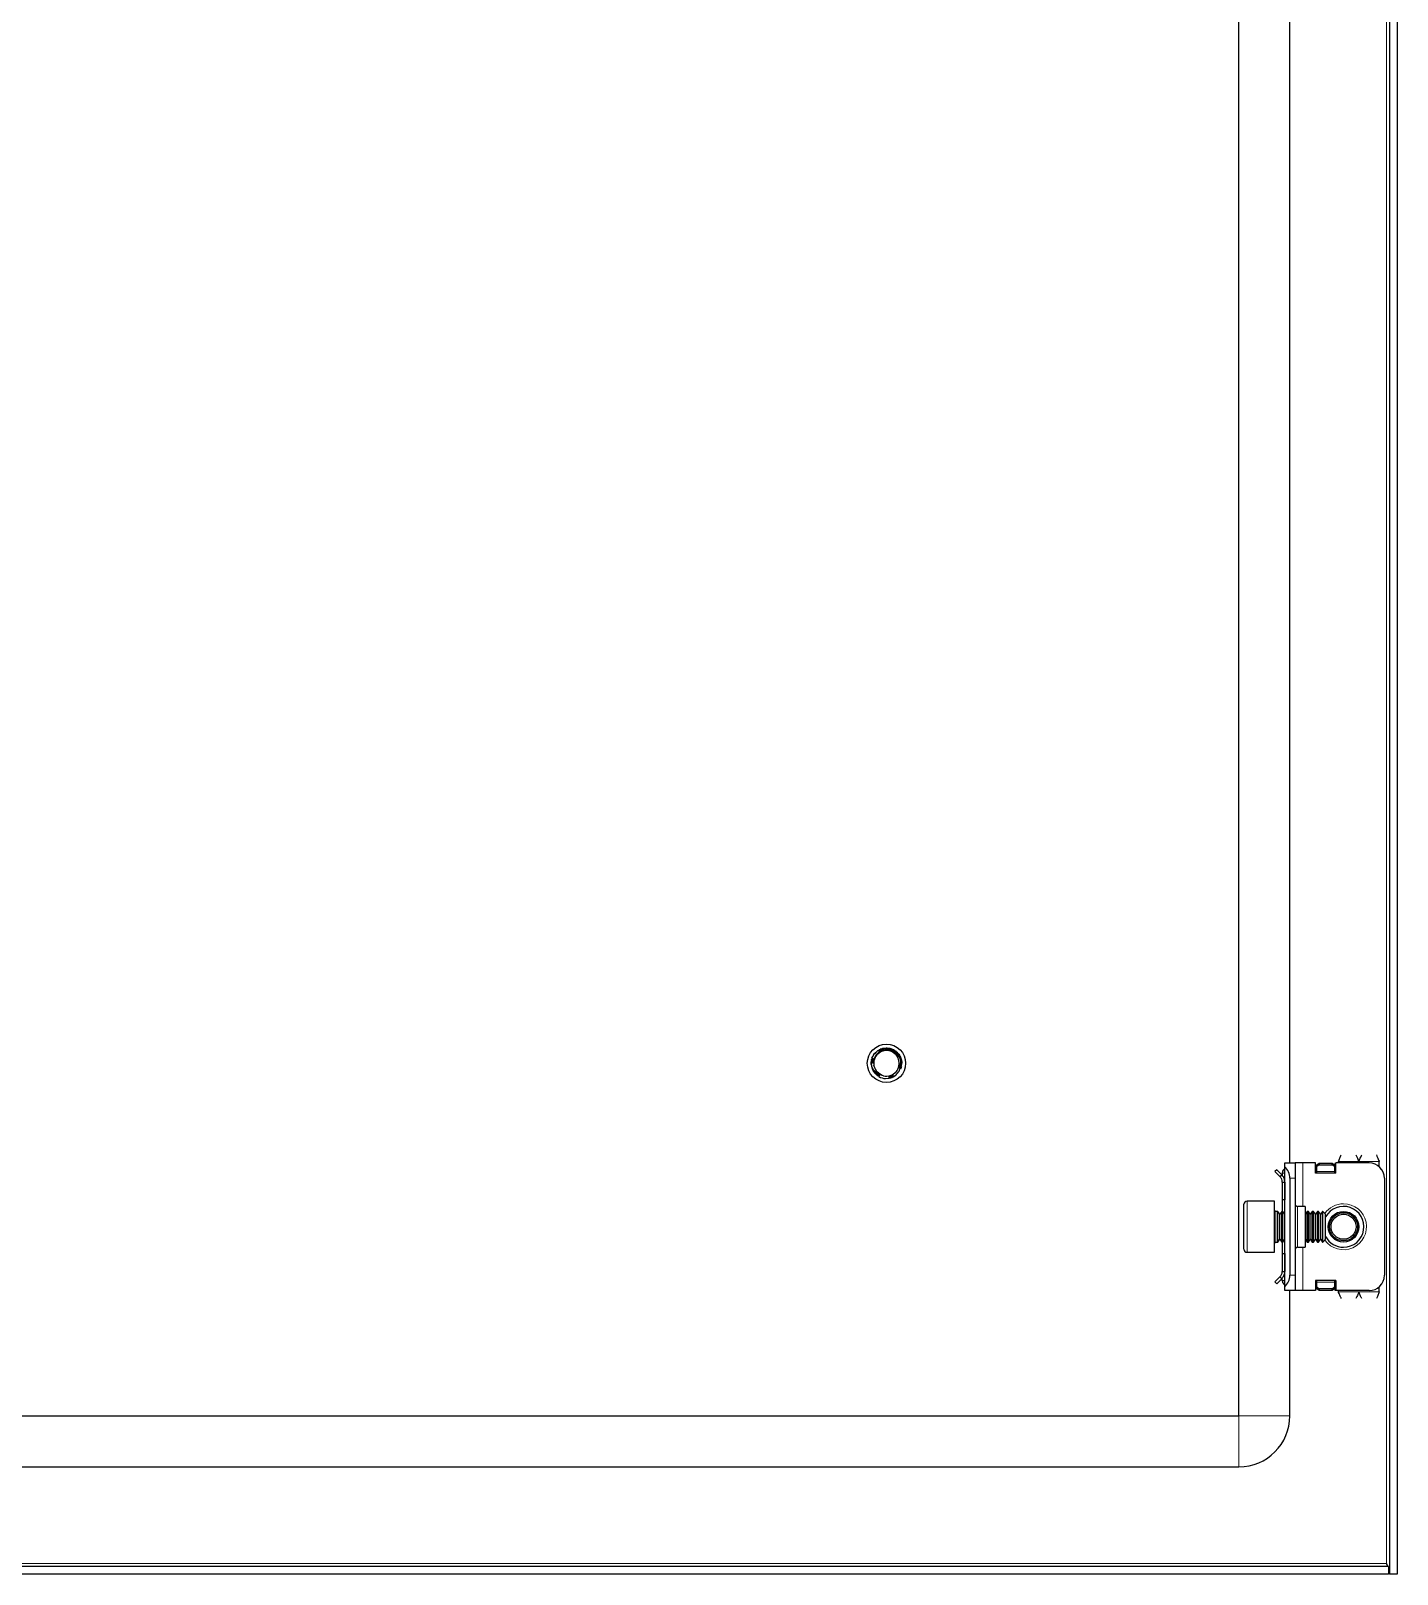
# Model space of a CAD drawing. Header units: millimetres. Extents: x -362 to 1083, y -390 to 999.
# Drawn here: x 815.4 to 1082.9, y -290.4 to 11.7 of the extents above; entities that cross this region are included whole.
import ezdxf

# ---------------------------------------------------------------- set-up
doc = ezdxf.new("R2010")
doc.units = ezdxf.units.MM

msp = doc.modelspace()

# ---------------------------------------------------------------- linework, layer by layer
at = {"color": 7, "linetype": 'Continuous', "lineweight": 25}
for p, q in [((1081.43, 870.6), (1081.43, -290.4)), ((1082.93, 870.6), (1082.93, -290.4)), ((1051.93, -259.4), (1051.93, 839.6)), ((1061.93, -209.9), (1061.93, 277.6)), ((979.94, -190.2), (979.93, -190.25)), ((979.94, -190.2), (980, -189.89)), ((979.96, -190), (979.95, -190.05)), ((979.99, -189.79), (979.98, -189.84)), ((980.04, -189.6), (980.03, -189.65)), ((980.09, -189.42), (980.08, -189.46)), ((980.15, -189.28), (980.25, -189.1)), ((980.16, -189.28), (980.26, -189.09)), ((980.66, -188.43), (980.8, -188.33)), ((980.69, -188.47), (980.81, -188.28)), ((982.33, -187.46), (982.29, -187.47)), ((982.48, -187.44), (982.66, -187.41)), ((983.47, -187.45), (983.43, -187.44)), ((983.65, -187.49), (983.6, -187.48)), ((983.83, -187.54), (983.78, -187.52)), ((983.83, -187.54), (984.03, -187.64)), ((984, -187.6), (983.96, -187.58)), ((984.36, -187.76), (984.32, -187.74)), ((984.36, -187.76), (984.36, -187.87)), ((984.36, -187.76), (984.5, -187.88)), ((984.54, -187.87), (984.5, -187.84)), ((984.71, -187.98), (984.67, -187.96)), ((984.71, -187.98), (984.92, -188.17)), ((984.87, -188.11), (984.83, -188.08)), ((985.02, -188.25), (984.99, -188.22)), ((985.15, -188.39), (985.12, -188.35)), ((985.74, -189.36), (985.74, -189.35)), ((985.8, -189.54), (985.79, -189.49)), ((985.85, -189.71), (985.84, -189.67)), ((985.89, -189.9), (985.88, -189.85)), ((985.93, -190.29), (985.9, -190.53)), ((985.91, -190.09), (985.91, -190.04)), ((985.93, -190.29), (985.92, -190.24)), ((979.93, -190.4), (979.93, -190.4)), ((980.64, -191.27), (980.47, -190.86)), ((980.77, -192.48), (980.65, -192.35)), ((980.66, -192.36), (980.67, -192.38)), ((980.77, -192.48), (980.8, -192.51)), ((980.91, -192.62), (980.95, -192.65)), ((981.07, -192.75), (981.11, -192.78)), ((981.23, -192.87), (981.28, -192.9)), ((982.73, -193.39), (983.48, -193.32)), ((983.62, -193.32), (983.66, -193.31)), ((983.81, -193.27), (983.86, -193.25)), ((984, -193.2), (984.05, -193.18)), ((984.38, -193.03), (984.15, -193.11)), ((984.19, -193.12), (984.24, -193.1)), ((984.55, -192.92), (984.35, -193.04)), ((984.37, -192.96), (984.42, -193)), ((984.38, -193.03), (984.42, -193)), ((985.85, -191.1), (985.77, -191.34)), ((985.79, -191.29), (985.81, -191.25)), ((985.85, -191.1), (985.86, -191.06)), ((985.89, -190.9), (985.89, -190.86)), ((985.91, -190.7), (985.92, -190.65)), ((985.93, -190.49), (985.93, -190.44)), ((1059.37, -211.26), (1059.01, -211.61)), ((1060.34, -212.24), (1059.37, -211.26)), ((1060.72, -211.19), (1060.93, -210.99)), ((1060.93, -209.9), (1062.93, -209.9)), ((1060.93, -210.66), (1060.93, -209.9)), ((1060.93, -234.14), (1060.93, -210.66)), ((1062.93, -209.9), (1062.93, -212.9)), ((1064.43, -209.9), (1062.93, -209.9)), ((1066.93, -209.9), (1064.43, -209.9)), ((1066.93, -211.9), (1066.93, -209.9)), ((1067.18, -210.28), (1067.68, -209.92)), ((1067.68, -210.28), (1067.18, -210.63)), ((1067.18, -210.63), (1067.18, -210.28)), ((1067.18, -211.55), (1067.18, -210.63)), ((1067.68, -209.92), (1067.68, -210.28)), ((1067.68, -209.92), (1070.18, -209.92)), ((1067.68, -210.28), (1070.18, -210.28)), ((1070.18, -210.28), (1070.18, -209.92)), ((1070.18, -209.92), (1070.68, -210.28)), ((1070.68, -210.63), (1070.18, -210.28)), ((1070.68, -210.28), (1070.68, -210.63)), ((1070.68, -210.63), (1070.68, -211.55)), ((1070.73, -210.02), (1070.73, -211.9)), ((1070.93, -210.02), (1070.73, -210.02)), ((1070.93, -211.9), (1070.93, -209.9)), ((1077.43, -209.9), (1070.93, -209.9)), ((1071.43, -209.9), (1071.43, -209.65)), ((1079.43, -210.66), (1079.43, -209.65)), ((1059.99, -212.59), (1059.01, -211.61)), ((1059.99, -212.59), (1060.34, -212.24)), ((1060.43, -211.9), (1060.43, -212.29)), ((1060.43, -213.65), (1060.93, -213.65)), ((1060.43, -213.65), (1060.43, -217.15)), ((1060.93, -213.65), (1060.93, -217.15)), ((1061.93, -212.9), (1061.93, -231.9)), ((1062.93, -212.9), (1062.93, -231.9)), ((1070.93, -211.9), (1066.93, -211.9)), ((1067.18, -211.9), (1067.18, -211.55)), ((1070.68, -211.55), (1070.68, -211.9)), ((1080.43, -212.9), (1080.43, -231.9)), ((1058.93, -217.4), (1053.53, -217.4)), ((1058.93, -219.71), (1058.93, -217.4)), ((1060.93, -217.15), (1060.43, -217.15)), ((1060.43, -217.15), (1060.43, -219.4)), ((1052.93, -220.03), (1052.93, -218)), ((1052.93, -226.8), (1052.93, -220.03)), ((1058.93, -227.4), (1058.93, -219.71)), ((1059.54, -219.4), (1059.18, -219.4)), ((1059.93, -219.95), (1059.54, -219.4)), ((1059.54, -224.93), (1059.54, -219.4)), ((1060.32, -219.4), (1059.93, -219.95)), ((1059.93, -224.46), (1059.93, -219.95)), ((1060.54, -219.4), (1060.32, -219.4)), ((1060.32, -224.93), (1060.32, -219.4)), ((1060.93, -219.95), (1060.54, -219.4)), ((1060.54, -224.93), (1060.54, -219.4)), ((1064.93, -218.4), (1063.43, -218.4)), ((1064.93, -218.4), (1064.93, -226.4)), ((1065.32, -219.4), (1064.93, -219.95)), ((1065.54, -219.4), (1065.32, -219.4)), ((1065.32, -224.93), (1065.32, -219.4)), ((1065.93, -219.95), (1065.54, -219.4)), ((1065.54, -224.93), (1065.54, -219.4)), ((1066.32, -219.4), (1065.93, -219.95)), ((1065.93, -224.46), (1065.93, -219.95)), ((1066.54, -219.4), (1066.32, -219.4)), ((1066.32, -224.93), (1066.32, -219.4)), ((1066.93, -219.95), (1066.54, -219.4)), ((1066.54, -224.93), (1066.54, -219.4)), ((1067.32, -219.4), (1066.93, -219.95)), ((1066.93, -224.46), (1066.93, -219.95)), ((1067.54, -219.4), (1067.32, -219.4)), ((1067.32, -224.93), (1067.32, -219.4)), ((1067.93, -219.95), (1067.54, -219.4)), ((1067.54, -224.93), (1067.54, -219.4)), ((1068.32, -219.4), (1067.93, -219.95)), ((1067.93, -224.46), (1067.93, -219.95)), ((1068.37, -219.4), (1068.32, -219.4)), ((1068.32, -224.93), (1068.32, -219.4)), ((1068.93, -219.95), (1068.37, -219.4)), ((1068.37, -220.78), (1068.37, -219.4)), ((1068.93, -221.08), (1068.93, -219.95)), ((1068.37, -225.4), (1068.37, -220.78)), ((1068.93, -224.85), (1068.93, -221.08)), ((1059.18, -225.4), (1059.54, -225.4)), ((1059.54, -225.4), (1059.93, -224.85)), ((1059.54, -225.4), (1059.54, -224.93)), ((1059.93, -224.85), (1059.93, -224.46)), ((1059.93, -224.85), (1060.32, -225.4)), ((1060.32, -225.4), (1060.32, -224.93)), ((1060.32, -225.4), (1060.54, -225.4)), ((1060.43, -225.4), (1060.43, -227.65)), ((1060.54, -225.4), (1060.93, -224.85)), ((1060.54, -225.4), (1060.54, -224.93)), ((1063.43, -226.4), (1064.93, -226.4)), ((1064.93, -224.85), (1065.32, -225.4)), ((1065.32, -225.4), (1065.32, -224.93)), ((1065.32, -225.4), (1065.54, -225.4)), ((1065.54, -225.4), (1065.93, -224.85)), ((1065.54, -225.4), (1065.54, -224.93)), ((1065.93, -224.85), (1065.93, -224.46)), ((1065.93, -224.85), (1066.32, -225.4)), ((1066.32, -225.4), (1066.32, -224.93)), ((1066.32, -225.4), (1066.54, -225.4)), ((1066.54, -225.4), (1066.93, -224.85)), ((1066.54, -225.4), (1066.54, -224.93)), ((1066.93, -224.85), (1066.93, -224.46)), ((1066.93, -224.85), (1067.32, -225.4)), ((1067.32, -225.4), (1067.32, -224.93)), ((1067.32, -225.4), (1067.54, -225.4)), ((1067.54, -225.4), (1067.93, -224.85)), ((1067.54, -225.4), (1067.54, -224.93)), ((1067.93, -224.85), (1067.93, -224.46)), ((1067.93, -224.85), (1068.32, -225.4)), ((1068.32, -225.4), (1068.32, -224.93)), ((1068.32, -225.4), (1068.37, -225.4)), ((1068.37, -225.4), (1068.93, -224.85)), ((1053.53, -227.4), (1058.93, -227.4)), ((1060.43, -227.65), (1060.93, -227.65)), ((1060.43, -227.65), (1060.43, -231.15)), ((1060.93, -227.65), (1060.93, -231.15)), ((1059.99, -232.21), (1059.01, -233.19)), ((1060.34, -232.56), (1059.37, -233.54)), ((1059.99, -232.21), (1060.34, -232.56)), ((1060.43, -231.15), (1060.93, -231.15)), ((1060.43, -232.9), (1060.43, -232.44)), ((1062.93, -231.9), (1062.93, -234.9)), ((1059.37, -233.54), (1059.01, -233.19)), ((1060.93, -233.81), (1060.72, -233.61)), ((1060.93, -234.9), (1060.93, -234.14)), ((1062.93, -234.9), (1060.93, -234.9)), ((1061.93, -259.4), (1061.93, -234.9)), ((1064.43, -234.9), (1062.93, -234.9)), ((1066.93, -234.9), (1064.43, -234.9)), ((1070.93, -232.9), (1066.93, -232.9)), ((1066.93, -232.9), (1066.93, -234.9)), ((1067.18, -233.25), (1067.18, -232.9)), ((1067.18, -234.17), (1067.18, -233.25)), ((1067.18, -234.52), (1067.18, -234.17)), ((1067.18, -234.17), (1067.68, -234.52)), ((1067.68, -234.87), (1067.18, -234.52)), ((1067.68, -234.52), (1067.68, -234.87)), ((1070.18, -234.52), (1067.68, -234.52)), ((1070.18, -234.87), (1067.68, -234.87)), ((1070.18, -234.52), (1070.68, -234.17)), ((1070.18, -234.87), (1070.18, -234.52)), ((1070.68, -234.52), (1070.18, -234.87)), ((1070.68, -232.9), (1070.68, -233.25)), ((1070.68, -233.25), (1070.68, -234.17)), ((1070.68, -234.17), (1070.68, -234.52)), ((1070.73, -232.9), (1070.73, -234.78)), ((1070.73, -234.78), (1070.93, -234.78)), ((1070.93, -232.9), (1070.93, -234.9)), ((1077.43, -234.9), (1070.93, -234.9)), ((1071.43, -235.15), (1071.43, -234.9)), ((1079.43, -235.15), (1079.43, -234.14)), ((567.93, -259.4), (1051.93, -259.4)), ((567.93, -269.4), (1051.93, -269.4)), ((1081.23, -288.9), (538.63, -288.9)), ((1080.83, -288.3), (1081.07, -288.9)), ((1081.23, -288.9), (1081.23, -290.4)), ((1081.23, -290.4), (538.63, -290.4)), ((1082.93, -290.4), (1081.43, -290.4))]:
    msp.add_line(p, q, dxfattribs=at)
at = {"color": 8, "linetype": 'Continuous', "lineweight": 18}
for p, q in [((1080.83, 868.5), (1080.83, -288.3)), ((1060.93, -211.4), (1060.72, -211.19)), ((1064.43, -209.9), (1064.43, -218.4)), ((1071.43, -209.65), (1075.43, -209.65)), ((1079.43, -209.65), (1075.43, -209.65)), ((1060.93, -211.9), (1060.43, -211.9)), ((1062.93, -212.9), (1061.93, -212.9)), ((1070.68, -211.55), (1067.18, -211.55)), ((1053.53, -217.4), (1053.53, -219.71)), ((1053.53, -219.71), (1053.53, -227.4)), ((1059.18, -219.4), (1059.18, -225.4)), ((1063.43, -218.4), (1063.43, -226.4)), ((1064.43, -226.4), (1064.43, -234.9)), ((1061.93, -231.9), (1062.93, -231.9)), ((1060.93, -232.9), (1060.43, -232.9)), ((1060.93, -233.4), (1060.72, -233.61)), ((1067.18, -233.25), (1070.68, -233.25)), ((1075.43, -235.15), (1071.43, -235.15)), ((1079.43, -235.15), (1075.43, -235.15)), ((1051.93, -259.4), (1051.93, -269.4)), ((1051.93, -259.4), (1061.93, -259.4)), ((1080.83, -288.3), (539.03, -288.3))]:
    msp.add_line(p, q, dxfattribs=at)
at = {"color": 7, "linetype": 'Continuous', "lineweight": 25}
for centre, radius in [((982.93, -190.4), 3.75), ((1072.43, -222.4), 3), ((1072.43, -222.4), 2.76), ((1072.43, -222.4), 2.45)]:
    msp.add_circle(centre, radius, dxfattribs=at)
for centre, radius, start, end in [((982.93, -190.4), 2.5, 168.5944, 190.5165), ((982.93, -190.4), 2.5, 108.5944, 168.5944), ((982.93, -190.4), 2.5, 48.5944, 108.5944), ((982.93, -190.4), 2.5, 348.5944, 48.5944), ((982.93, -190.4), 3, 180, 220.7437), ((982.93, -190.4), 3, 239.9286, 266.2193), ((982.93, -190.4), 2.5, 255.8881, 288.5944), ((982.93, -190.4), 2.5, 288.5944, 348.5944), ((1061.43, -211.9), 1, 135, 180), ((1058.93, -212.9), 3, 360, 48.1897), ((1077.43, -212.9), 3, 360, 90), ((1053.53, -218), 0.6, 90, 180), ((1059.18, -219.15), 0.25, 180, 270), ((1063.43, -217.9), 0.5, 180, 270), ((1072.43, -222.4), 4, 270, 151.045), ((1059.18, -225.65), 0.25, 90, 180), ((1063.43, -226.9), 0.5, 90, 180), ((1072.43, -222.4), 4, 208.955, 270), ((1053.53, -226.8), 0.6, 180, 270), ((1058.93, -231.9), 3, 311.8103, 360), ((1077.43, -231.9), 3, 270, 360), ((1061.43, -232.9), 1, 180, 225), ((1051.93, -259.4), 10, 270, 0)]:
    msp.add_arc(centre, radius, start, end, dxfattribs=at)
at = {"color": 8, "linetype": 'Continuous', "lineweight": 18}
for start, end in [(215.4622, 90), (90, 144.5378)]:
    msp.add_arc((1072.43, -222.4), 4.5, start, end, dxfattribs=at)
at = {"color": 7, "linetype": 'Continuous', "lineweight": 25}
for points, knots in [([(980.42, -190.11), (980.41, -190.12), (980.4, -190.16), (980.35, -190.21), (980.3, -190.26), (980.24, -190.31), (980.16, -190.35), (980.08, -190.38), (980, -190.4), (979.95, -190.4), (979.93, -190.4)], [0, 0, 0, 0, 0.060221, 0.18113, 0.301988, 0.42281, 0.589437, 0.75603, 0.87711, 1, 1, 1, 1]), ([(979.93, -190.41), (979.93, -190.36), (979.92, -190.28), (979.94, -190.2), (979.95, -190.18)], [0, 0, 0, 0, 0.659859, 1, 1, 1, 1]), ([(980.29, -190.27), (980.26, -190.26), (980.2, -190.24), (980.11, -190.23), (980.02, -190.23), (979.96, -190.25), (979.93, -190.25)], [0, 0, 0, 0, 0.237597, 0.5167288, 0.7555275, 1, 1, 1, 1]), ([(979.93, -190.41), (979.96, -190.39), (980.02, -190.36), (980.11, -190.33), (980.17, -190.33), (980.2, -190.33)], [0, 0, 0, 0, 0.371226, 0.708872, 1, 1, 1, 1]), ([(979.94, -190.2), (979.97, -190.19), (980.03, -190.16), (980.13, -190.14), (980.22, -190.14), (980.3, -190.16), (980.35, -190.18), (980.37, -190.19)], [0, 0, 0, 0, 0.235039, 0.445532, 0.651268, 0.847853, 1, 1, 1, 1]), ([(980.39, -190.16), (980.37, -190.14), (980.32, -190.1), (980.22, -190.06), (980.13, -190.04), (980.04, -190.03), (979.98, -190.04), (979.95, -190.05)], [0, 0, 0, 0, 0.189173, 0.404697, 0.62022, 0.807935, 1, 1, 1, 1]), ([(979.96, -190), (979.99, -189.99), (980.06, -189.96), (980.15, -189.96), (980.24, -189.97), (980.32, -189.99), (980.38, -190.02), (980.42, -190.05), (980.43, -190.06)], [0, 0, 0, 0, 0.214065, 0.402363, 0.585629, 0.760234, 0.923894, 1, 1, 1, 1]), ([(980.45, -190.05), (980.44, -190.04), (980.41, -190), (980.35, -189.95), (980.26, -189.9), (980.17, -189.86), (980.08, -189.84), (980.01, -189.84), (979.98, -189.84)], [0, 0, 0, 0, 0.069872, 0.258455, 0.446951, 0.635422, 0.81547, 1, 1, 1, 1]), ([(979.99, -189.79), (980, -189.74), (980.01, -189.66), (980.05, -189.59), (980.06, -189.56)], [0, 0, 0, 0, 0.657988, 1, 1, 1, 1]), ([(979.99, -189.79), (980.03, -189.79), (980.09, -189.77), (980.19, -189.78), (980.27, -189.8), (980.35, -189.84), (980.41, -189.88), (980.44, -189.91), (980.45, -189.93)], [0, 0, 0, 0, 0.208898, 0.388587, 0.562428, 0.727295, 0.881578, 1, 1, 1, 1]), ([(980.46, -189.9), (980.44, -189.88), (980.41, -189.84), (980.35, -189.78), (980.28, -189.73), (980.2, -189.69), (980.11, -189.66), (980.06, -189.65), (980.03, -189.65)], [0, 0, 0, 0, 0.137266, 0.30795, 0.478578, 0.649185, 0.822833, 1, 1, 1, 1]), ([(980.04, -189.6), (980.07, -189.6), (980.13, -189.6), (980.22, -189.61), (980.29, -189.64), (980.36, -189.69), (980.42, -189.74), (980.46, -189.79), (980.48, -189.83), (980.49, -189.85)], [0, 0, 0, 0, 0.165667, 0.330522, 0.488809, 0.638525, 0.778629, 0.909213, 1, 1, 1, 1]), ([(980.46, -189.76), (980.45, -189.75), (980.43, -189.71), (980.38, -189.64), (980.31, -189.57), (980.23, -189.52), (980.15, -189.48), (980.1, -189.47), (980.08, -189.46)], [0, 0, 0, 0, 0.076151, 0.276704, 0.47712, 0.677473, 0.837574, 1, 1, 1, 1]), ([(980.09, -189.42), (980.3, -188.99), (980.62, -188.35), (981.2, -187.95), (981.41, -187.82)], [0, 0, 0, 0, 0.657042, 1, 1, 1, 1]), ([(980.09, -189.42), (980.12, -189.42), (980.18, -189.43), (980.26, -189.46), (980.33, -189.5), (980.39, -189.56), (980.43, -189.61), (980.46, -189.68), (980.48, -189.73), (980.49, -189.77), (980.49, -189.78)], [0, 0, 0, 0, 0.154027, 0.307095, 0.452862, 0.590123, 0.718565, 0.838856, 0.95247, 1, 1, 1, 1]), ([(980.17, -189.29), (980.18, -189.23), (980.21, -189.1), (980.28, -188.99), (980.31, -188.93)], [0, 0, 0, 0, 0.462482, 1, 1, 1, 1]), ([(980.3, -189.01), (980.32, -188.94), (980.4, -188.73), (980.57, -188.57), (980.68, -188.46)], [0, 0, 0, 0, 0.333789, 1, 1, 1, 1]), ([(980.38, -188.88), (980.4, -188.83), (980.5, -188.53), (980.75, -188.32), (980.95, -188.14)], [0, 0, 0, 0, 0.171865, 1, 1, 1, 1]), ([(980.42, -190.07), (980.41, -190.17), (980.4, -190.44), (980.44, -190.7), (980.47, -190.86)], [0, 0, 0, 0, 0.408521, 1, 1, 1, 1]), ([(980.48, -189.91), (980.48, -189.91), (980.47, -189.96), (980.45, -190.01), (980.43, -190.06), (980.42, -190.07)], [0, 0, 0, 0, 0.157682, 0.80304, 1, 1, 1, 1]), ([(981.77, -188.04), (981.71, -188.08), (981.38, -188.26), (980.89, -188.73), (980.58, -189.31), (980.49, -189.65), (980.48, -189.71)], [0, 0, 0, 0, 0.104785, 0.513079, 0.918136, 1, 1, 1, 1]), ([(980.48, -189.71), (980.48, -189.74), (980.49, -189.81), (980.48, -189.87), (980.48, -189.91)], [0, 0, 0, 0, 0.544473, 1, 1, 1, 1]), ([(980.66, -188.43), (980.66, -188.44), (980.64, -188.46), (980.63, -188.48), (980.62, -188.49)], [0, 0, 0, 0, 0.296796, 1, 1, 1, 1]), ([(980.79, -188.3), (980.78, -188.3), (980.77, -188.31), (980.76, -188.33), (980.76, -188.33)], [0, 0, 0, 0, 0.4842322, 1, 1, 1, 1]), ([(980.92, -188.17), (980.92, -188.18), (980.9, -188.19), (980.89, -188.2), (980.89, -188.2)], [0, 0, 0, 0, 0.485158, 1, 1, 1, 1]), ([(981.07, -188.05), (981.06, -188.05), (981.05, -188.06), (981.04, -188.07), (981.03, -188.08)], [0, 0, 0, 0, 0.484546, 1, 1, 1, 1]), ([(981.22, -187.93), (981.22, -187.94), (981.2, -187.95), (981.19, -187.95), (981.18, -187.96)], [0, 0, 0, 0, 0.482687, 1, 1, 1, 1]), ([(981.22, -187.93), (981.23, -187.92), (981.28, -187.89), (981.34, -187.87), (981.38, -187.85)], [0, 0, 0, 0, 0.230751, 1, 1, 1, 1]), ([(981.39, -187.82), (981.39, -187.83), (981.37, -187.84), (981.36, -187.84), (981.35, -187.85)], [0, 0, 0, 0, 0.480194, 1, 1, 1, 1]), ([(981.39, -187.82), (981.42, -187.84), (981.48, -187.88), (981.55, -187.95), (981.59, -188), (981.61, -188.02)], [0, 0, 0, 0, 0.362858, 0.693435, 1, 1, 1, 1]), ([(981.75, -188.08), (981.74, -188.08), (981.7, -188.07), (981.63, -188.04), (981.55, -187.99), (981.47, -187.92), (981.43, -187.85), (981.41, -187.82)], [0, 0, 0, 0, 0.084477, 0.253367, 0.470159, 0.686909, 1, 1, 1, 1]), ([(981.57, -187.72), (981.56, -187.73), (981.55, -187.74), (981.53, -187.74), (981.53, -187.75)], [0, 0, 0, 0, 0.477867, 1, 1, 1, 1]), ([(981.69, -188.03), (981.68, -188.01), (981.67, -187.96), (981.64, -187.89), (981.59, -187.81), (981.55, -187.77), (981.53, -187.75)], [0, 0, 0, 0, 0.154183, 0.462567, 0.728091, 1, 1, 1, 1]), ([(981.57, -187.72), (981.6, -187.75), (981.66, -187.78), (981.72, -187.86), (981.77, -187.94), (981.8, -188), (981.8, -188.04), (981.8, -188.05)], [0, 0, 0, 0, 0.2607623, 0.4948046, 0.7237939, 0.9427899, 1, 1, 1, 1]), ([(981.76, -187.64), (981.75, -187.64), (981.74, -187.65), (981.72, -187.65), (981.71, -187.66)], [0, 0, 0, 0, 0.476486, 1, 1, 1, 1]), ([(981.85, -188.05), (981.85, -188.04), (981.85, -187.98), (981.84, -187.9), (981.81, -187.81), (981.77, -187.73), (981.73, -187.68), (981.71, -187.66)], [0, 0, 0, 0, 0.114393, 0.350182, 0.585971, 0.790611, 1, 1, 1, 1]), ([(981.76, -187.64), (981.78, -187.63), (981.84, -187.6), (981.91, -187.59), (981.95, -187.58)], [0, 0, 0, 0, 0.301025, 1, 1, 1, 1]), ([(981.76, -187.64), (981.79, -187.66), (981.84, -187.71), (981.9, -187.78), (981.93, -187.87), (981.95, -187.95), (981.96, -188.01), (981.95, -188.05), (981.95, -188.06)], [0, 0, 0, 0, 0.218347, 0.41099, 0.598711, 0.777744, 0.945667, 1, 1, 1, 1]), ([(982.13, -188.03), (982.12, -188.03), (982.07, -188.05), (981.99, -188.06), (981.89, -188.06), (981.82, -188.05), (981.78, -188.04), (981.77, -188.04)], [0, 0, 0, 0, 0.099011, 0.388276, 0.61301, 0.895384, 1, 1, 1, 1]), ([(981.95, -187.56), (981.94, -187.57), (981.93, -187.57), (981.91, -187.58), (981.91, -187.58)], [0, 0, 0, 0, 0.4765794, 1, 1, 1, 1]), ([(981.98, -188.06), (981.98, -188.06), (982, -188.02), (982, -187.95), (982.01, -187.85), (981.99, -187.75), (981.96, -187.66), (981.92, -187.61), (981.91, -187.58)], [0, 0, 0, 0, 0.019058, 0.219488, 0.419831, 0.620151, 0.807785, 1, 1, 1, 1]), ([(981.95, -187.56), (981.98, -187.59), (982.02, -187.64), (982.07, -187.72), (982.09, -187.81), (982.1, -187.89), (982.1, -187.96), (982.09, -188), (982.08, -188.02)], [0, 0, 0, 0, 0.213002, 0.396975, 0.575181, 0.744364, 0.902779, 1, 1, 1, 1]), ([(982.14, -187.5), (982.14, -187.51), (982.12, -187.51), (982.11, -187.51), (982.1, -187.52)], [0, 0, 0, 0, 0.4789775, 1, 1, 1, 1]), ([(982.1, -188.02), (982.11, -187.99), (982.14, -187.94), (982.15, -187.85), (982.16, -187.76), (982.15, -187.65), (982.12, -187.57), (982.1, -187.52)], [0, 0, 0, 0, 0.147065, 0.321231, 0.495346, 0.669443, 1, 1, 1, 1]), ([(982.4, -187.8), (982.39, -187.81), (982.37, -187.86), (982.31, -187.94), (982.22, -188), (982.16, -188.02), (982.13, -188.03)], [0, 0, 0, 0, 0.153621, 0.528305, 0.811762, 1, 1, 1, 1]), ([(982.14, -187.5), (982.16, -187.53), (982.2, -187.59), (982.23, -187.68), (982.24, -187.76), (982.24, -187.84), (982.22, -187.92), (982.2, -187.97), (982.18, -188), (982.17, -188.01)], [0, 0, 0, 0, 0.195461, 0.359649, 0.517607, 0.666788, 0.806268, 0.936243, 1, 1, 1, 1]), ([(982.22, -187.96), (982.22, -187.96), (982.25, -187.92), (982.28, -187.83), (982.31, -187.72), (982.31, -187.63), (982.31, -187.55), (982.29, -187.5), (982.29, -187.47)], [0, 0, 0, 0, 0.001313, 0.309582, 0.493731, 0.677835, 0.837663, 1, 1, 1, 1]), ([(982.25, -187.97), (982.28, -187.95), (982.33, -187.91), (982.37, -187.84), (982.39, -187.81), (982.4, -187.8)], [0, 0, 0, 0, 0.41332, 0.833507, 1, 1, 1, 1]), ([(982.33, -187.46), (982.34, -187.49), (982.37, -187.54), (982.38, -187.62), (982.38, -187.71), (982.37, -187.78), (982.34, -187.87), (982.29, -187.93), (982.26, -187.96)], [0, 0, 0, 0, 0.162579, 0.32416, 0.478216, 0.623372, 0.759205, 1, 1, 1, 1]), ([(982.33, -187.46), (982.36, -187.45), (982.68, -187.39), (983.32, -187.38), (983.98, -187.56), (984.31, -187.74), (984.38, -187.77)], [0, 0, 0, 0, 0.044285, 0.46488, 0.894202, 1, 1, 1, 1]), ([(984.37, -188.08), (984.31, -188.05), (983.98, -187.87), (983.31, -187.69), (982.69, -187.72), (982.4, -187.8), (982.4, -187.8)], [0, 0, 0, 0, 0.102158, 0.551599, 0.99962, 1, 1, 1, 1]), ([(982.76, -187.43), (982.83, -187.42), (983, -187.39), (983.17, -187.41), (983.27, -187.42)], [0, 0, 0, 0, 0.399625, 1, 1, 1, 1]), ([(983.42, -187.46), (983.48, -187.46), (983.63, -187.47), (983.77, -187.52), (983.86, -187.55)], [0, 0, 0, 0, 0.353316, 1, 1, 1, 1]), ([(984.3, -188.06), (984.3, -188.05), (984.29, -188.02), (984.3, -187.95), (984.33, -187.86), (984.36, -187.8), (984.38, -187.77)], [0, 0, 0, 0, 0.058255, 0.305509, 0.64716, 1, 1, 1, 1]), ([(984.58, -188.52), (984.57, -188.52), (984.54, -188.48), (984.49, -188.42), (984.44, -188.34), (984.4, -188.25), (984.38, -188.16), (984.38, -188.11), (984.37, -188.08)], [0, 0, 0, 0, 0.066273, 0.267344, 0.423096, 0.618734, 0.814089, 1, 1, 1, 1]), ([(984.38, -188.08), (984.4, -188.06), (984.44, -188.01), (984.48, -187.93), (984.49, -187.87), (984.5, -187.84)], [0, 0, 0, 0, 0.3515094, 0.6718605, 1, 1, 1, 1]), ([(984.54, -187.87), (984.54, -187.9), (984.53, -187.97), (984.5, -188.07), (984.46, -188.15), (984.42, -188.2), (984.4, -188.22), (984.4, -188.22)], [0, 0, 0, 0, 0.275174, 0.522846, 0.765225, 0.99702, 1, 1, 1, 1]), ([(984.41, -188.27), (984.42, -188.26), (984.47, -188.24), (984.53, -188.19), (984.59, -188.12), (984.64, -188.04), (984.66, -187.98), (984.67, -187.96)], [0, 0, 0, 0, 0.084965, 0.329338, 0.573716, 0.784411, 1, 1, 1, 1]), ([(984.71, -187.98), (984.7, -188.02), (984.69, -188.09), (984.65, -188.18), (984.6, -188.25), (984.54, -188.31), (984.49, -188.35), (984.46, -188.36), (984.46, -188.36)], [0, 0, 0, 0, 0.222831, 0.420099, 0.612409, 0.79585, 0.967895, 1, 1, 1, 1]), ([(984.47, -188.39), (984.47, -188.39), (984.51, -188.38), (984.57, -188.35), (984.66, -188.3), (984.73, -188.24), (984.79, -188.16), (984.82, -188.11), (984.83, -188.08)], [0, 0, 0, 0, 0.002693, 0.20821, 0.413641, 0.619057, 0.807274, 1, 1, 1, 1]), ([(984.87, -188.11), (984.86, -188.15), (984.84, -188.21), (984.79, -188.29), (984.73, -188.36), (984.67, -188.41), (984.6, -188.45), (984.55, -188.46), (984.52, -188.46)], [0, 0, 0, 0, 0.203485, 0.379971, 0.551008, 0.713426, 0.865499, 1, 1, 1, 1]), ([(984.54, -188.48), (984.55, -188.48), (984.6, -188.48), (984.67, -188.46), (984.76, -188.42), (984.85, -188.37), (984.93, -188.3), (984.97, -188.25), (984.99, -188.22)], [0, 0, 0, 0, 0.05388, 0.236051, 0.418115, 0.600136, 0.797238, 1, 1, 1, 1]), ([(985.03, -188.6), (985.02, -188.61), (985, -188.62), (984.94, -188.64), (984.86, -188.64), (984.75, -188.63), (984.65, -188.58), (984.6, -188.54), (984.58, -188.52)], [0, 0, 0, 0, 0.0458661, 0.2307436, 0.3874614, 0.6582461, 0.861978, 1, 1, 1, 1]), ([(985.02, -188.25), (985.01, -188.28), (984.98, -188.34), (984.92, -188.41), (984.85, -188.47), (984.78, -188.51), (984.71, -188.53), (984.66, -188.53), (984.64, -188.53)], [0, 0, 0, 0, 0.211659, 0.390361, 0.562352, 0.724819, 0.876696, 1, 1, 1, 1]), ([(984.66, -188.55), (984.67, -188.55), (984.74, -188.56), (984.84, -188.54), (984.95, -188.5), (985.04, -188.44), (985.09, -188.39), (985.12, -188.35)], [0, 0, 0, 0, 0.046579, 0.362688, 0.551736, 0.740753, 1, 1, 1, 1]), ([(984.67, -188.59), (984.7, -188.6), (984.76, -188.62), (984.85, -188.63), (984.94, -188.62), (985, -188.61), (985.03, -188.6)], [0, 0, 0, 0, 0.2517951, 0.502165, 0.752314, 1, 1, 1, 1]), ([(985.15, -188.39), (985.14, -188.41), (985.11, -188.46), (985.04, -188.52), (984.97, -188.56), (984.9, -188.59), (984.83, -188.61), (984.76, -188.61), (984.72, -188.6), (984.71, -188.59)], [0, 0, 0, 0, 0.169226, 0.337427, 0.497935, 0.649179, 0.790582, 0.922688, 1, 1, 1, 1]), ([(985.77, -190.44), (985.76, -190.37), (985.74, -189.97), (985.57, -189.3), (985.2, -188.83), (985.03, -188.6)], [0, 0, 0, 0, 0.108003, 0.585763, 1, 1, 1, 1]), ([(985.15, -188.39), (985.28, -188.54), (985.56, -188.89), (985.85, -189.55), (985.9, -190.06), (985.93, -190.31)], [0, 0, 0, 0, 0.274163, 0.639603, 1, 1, 1, 1]), ([(985.24, -188.52), (985.28, -188.56), (985.42, -188.69), (985.51, -188.86), (985.58, -188.99)], [0, 0, 0, 0, 0.288707, 1, 1, 1, 1]), ([(985.62, -189.1), (985.64, -189.13), (985.73, -189.27), (985.77, -189.43), (985.81, -189.56)], [0, 0, 0, 0, 0.1925773, 1, 1, 1, 1]), ([(985.82, -189.66), (985.83, -189.7), (985.9, -189.85), (985.91, -190.01), (985.92, -190.13)], [0, 0, 0, 0, 0.2829098, 1, 1, 1, 1]), ([(980.86, -192.18), (980.83, -192.16), (980.59, -191.94), (980.24, -191.48), (980, -190.87), (979.95, -190.52), (979.93, -190.4)], [0, 0, 0, 0, 0.050685, 0.485619, 0.826643, 1, 1, 1, 1]), ([(981.92, -192.63), (981.85, -192.6), (981.53, -192.44), (981.01, -192.02), (980.76, -191.52), (980.64, -191.27)], [0, 0, 0, 0, 0.130652, 0.560007, 1, 1, 1, 1]), ([(980.66, -192.36), (980.67, -192.33), (980.7, -192.29), (980.77, -192.23), (980.82, -192.2), (980.85, -192.18), (980.86, -192.18)], [0, 0, 0, 0, 0.315056, 0.630194, 0.945514, 1, 1, 1, 1]), ([(981.22, -192.23), (981.19, -192.22), (981.13, -192.21), (981.05, -192.21), (980.97, -192.22), (980.88, -192.24), (980.78, -192.29), (980.71, -192.34), (980.67, -192.38)], [0, 0, 0, 0, 0.149407, 0.278563, 0.407661, 0.536722, 0.727045, 1, 1, 1, 1]), ([(980.77, -192.48), (980.78, -192.45), (980.81, -192.4), (980.87, -192.34), (980.94, -192.29), (981.01, -192.25), (981.08, -192.23), (981.16, -192.22), (981.21, -192.23), (981.23, -192.24)], [0, 0, 0, 0, 0.159446, 0.318034, 0.469983, 0.61348, 0.747649, 0.872856, 1, 1, 1, 1]), ([(981.28, -192.28), (981.28, -192.28), (981.24, -192.28), (981.18, -192.29), (981.09, -192.3), (981.01, -192.34), (980.93, -192.38), (980.86, -192.44), (980.82, -192.49), (980.8, -192.51)], [0, 0, 0, 0, 0.0182814, 0.1756388, 0.3328957, 0.4900969, 0.6472739, 0.8216323, 1, 1, 1, 1]), ([(980.86, -192.18), (980.88, -192.18), (980.92, -192.17), (981.01, -192.16), (981.11, -192.17), (981.19, -192.21), (981.27, -192.26), (981.36, -192.35), (981.43, -192.46), (981.45, -192.55), (981.46, -192.59)], [0, 0, 0, 0, 0.073646, 0.169563, 0.351373, 0.438893, 0.519676, 0.682906, 0.8512, 1, 1, 1, 1]), ([(980.91, -192.62), (980.92, -192.59), (980.95, -192.52), (981, -192.44), (981.06, -192.38), (981.13, -192.34), (981.21, -192.31), (981.26, -192.29), (981.29, -192.29), (981.3, -192.29)], [0, 0, 0, 0, 0.198035, 0.367663, 0.531495, 0.686664, 0.831818, 0.981917, 1, 1, 1, 1]), ([(981.36, -192.36), (981.35, -192.36), (981.31, -192.37), (981.23, -192.39), (981.14, -192.44), (981.06, -192.5), (981, -192.57), (980.96, -192.62), (980.95, -192.65)], [0, 0, 0, 0, 0.0505, 0.241124, 0.431653, 0.622154, 0.808692, 1, 1, 1, 1]), ([(981.07, -192.75), (981.07, -192.72), (981.09, -192.65), (981.13, -192.56), (981.19, -192.49), (981.25, -192.44), (981.31, -192.4), (981.36, -192.39), (981.37, -192.38)], [0, 0, 0, 0, 0.209239, 0.392702, 0.571062, 0.740844, 0.899958, 1, 1, 1, 1]), ([(981.42, -192.46), (981.4, -192.47), (981.34, -192.5), (981.26, -192.55), (981.19, -192.62), (981.14, -192.7), (981.12, -192.75), (981.11, -192.78)], [0, 0, 0, 0, 0.172104, 0.391099, 0.610089, 0.802801, 1, 1, 1, 1]), ([(981.23, -192.87), (981.24, -192.84), (981.25, -192.77), (981.28, -192.68), (981.33, -192.6), (981.38, -192.54), (981.42, -192.51), (981.44, -192.5)], [0, 0, 0, 0, 0.240212, 0.454711, 0.664287, 0.864517, 1, 1, 1, 1]), ([(981.47, -192.61), (981.45, -192.63), (981.4, -192.67), (981.34, -192.74), (981.3, -192.82), (981.28, -192.87), (981.28, -192.9)], [0, 0, 0, 0, 0.228254, 0.510351, 0.752319, 1, 1, 1, 1]), ([(981.41, -192.99), (981.41, -192.95), (981.41, -192.88), (981.44, -192.78), (981.46, -192.72), (981.48, -192.7), (981.48, -192.7)], [0, 0, 0, 0, 0.357139, 0.680979, 0.998183, 1, 1, 1, 1]), ([(981.46, -192.59), (981.47, -192.6), (981.48, -192.65), (981.49, -192.72), (981.48, -192.81), (981.47, -192.91), (981.44, -192.97), (981.43, -193)], [0, 0, 0, 0, 0.113604, 0.31095, 0.508229, 0.75166, 1, 1, 1, 1]), ([(982.32, -192.82), (982.04, -192.77), (981.74, -192.72), (981.47, -192.59), (981.46, -192.59)], [0, 0, 0, 0, 0.965671, 1, 1, 1, 1]), ([(982.32, -192.82), (982.23, -192.79), (982.09, -192.73), (981.96, -192.66), (981.92, -192.63)], [0, 0, 0, 0, 0.681733, 1, 1, 1, 1]), ([(983.48, -193.32), (983.47, -193.31), (983.45, -193.26), (983.43, -193.18), (983.43, -193.1), (983.45, -193.03), (983.49, -192.95), (983.55, -192.87), (983.64, -192.8), (983.7, -192.78), (983.73, -192.77)], [0, 0, 0, 0, 0.098631, 0.238541, 0.378532, 0.49895, 0.601027, 0.777401, 0.9101, 1, 1, 1, 1]), ([(983.63, -192.82), (983.62, -192.82), (983.59, -192.85), (983.56, -192.91), (983.51, -192.99), (983.48, -193.08), (983.47, -193.17), (983.47, -193.26), (983.47, -193.3), (983.48, -193.32)], [0, 0, 0, 0, 0.036757, 0.196192, 0.355485, 0.51469, 0.719746, 0.882005, 1, 1, 1, 1]), ([(983.62, -193.32), (983.61, -193.29), (983.58, -193.24), (983.55, -193.16), (983.54, -193.07), (983.55, -192.99), (983.58, -192.9), (983.62, -192.84), (983.65, -192.81)], [0, 0, 0, 0, 0.16279, 0.324686, 0.479688, 0.626058, 0.76302, 1, 1, 1, 1]), ([(983.71, -192.79), (983.7, -192.81), (983.67, -192.86), (983.64, -192.95), (983.62, -193.04), (983.62, -193.17), (983.65, -193.26), (983.66, -193.31)], [0, 0, 0, 0, 0.13286, 0.29106, 0.491007, 0.69089, 1, 1, 1, 1]), ([(983.81, -193.27), (983.79, -193.24), (983.75, -193.19), (983.71, -193.1), (983.69, -193.02), (983.69, -192.93), (983.7, -192.86), (983.71, -192.8), (983.73, -192.78), (983.73, -192.77)], [0, 0, 0, 0, 0.198483, 0.367712, 0.531083, 0.685778, 0.830503, 0.965152, 1, 1, 1, 1]), ([(983.73, -192.77), (983.74, -192.77), (983.79, -192.75), (983.86, -192.74), (983.96, -192.74), (984.05, -192.75), (984.14, -192.78), (984.22, -192.81), (984.3, -192.86), (984.35, -192.91), (984.38, -192.94), (984.39, -192.95)], [0, 0, 0, 0, 0.0429601, 0.1733, 0.2742626, 0.4010814, 0.5277159, 0.6542588, 0.7807587, 0.9368521, 1, 1, 1, 1]), ([(983.82, -192.75), (983.82, -192.76), (983.8, -192.8), (983.78, -192.87), (983.77, -192.97), (983.78, -193.07), (983.81, -193.16), (983.84, -193.22), (983.86, -193.25)], [0, 0, 0, 0, 0.043388, 0.23288, 0.422274, 0.611632, 0.803279, 1, 1, 1, 1]), ([(984, -193.2), (983.98, -193.18), (983.93, -193.13), (983.88, -193.05), (983.84, -192.96), (983.83, -192.88), (983.83, -192.81), (983.84, -192.76), (983.84, -192.75)], [0, 0, 0, 0, 0.208724, 0.39105, 0.568219, 0.73683, 0.894853, 1, 1, 1, 1]), ([(983.94, -192.74), (983.94, -192.77), (983.93, -192.83), (983.93, -192.93), (983.96, -193.02), (984, -193.11), (984.03, -193.16), (984.05, -193.18)], [0, 0, 0, 0, 0.181695, 0.396783, 0.61186, 0.803681, 1, 1, 1, 1]), ([(984.19, -193.12), (984.16, -193.1), (984.11, -193.06), (984.05, -192.98), (984.01, -192.9), (983.98, -192.82), (983.98, -192.77), (983.97, -192.74)], [0, 0, 0, 0, 0.234253, 0.442787, 0.646465, 0.841043, 1, 1, 1, 1]), ([(984.08, -192.76), (984.08, -192.76), (984.08, -192.8), (984.1, -192.86), (984.13, -192.95), (984.18, -193.03), (984.22, -193.08), (984.24, -193.1)], [0, 0, 0, 0, 0.0027902, 0.269575, 0.5363706, 0.7654988, 1, 1, 1, 1]), ([(984.38, -193.03), (984.35, -193.01), (984.29, -192.97), (984.22, -192.9), (984.18, -192.84), (984.16, -192.8), (984.16, -192.79)], [0, 0, 0, 0, 0.319514, 0.608493, 0.891527, 1, 1, 1, 1]), ([(984.39, -192.95), (984.46, -192.9), (984.81, -192.67), (985.3, -192.17), (985.53, -191.61), (985.63, -191.37)], [0, 0, 0, 0, 0.128781, 0.613629, 1, 1, 1, 1]), ([(985.36, -190.97), (985.37, -191), (985.38, -191.06), (985.42, -191.15), (985.47, -191.22), (985.53, -191.29), (985.58, -191.34), (985.62, -191.36), (985.63, -191.37)], [0, 0, 0, 0, 0.182737, 0.363423, 0.543947, 0.724373, 0.904747, 1, 1, 1, 1]), ([(985.63, -191.37), (985.63, -191.37), (985.6, -191.36), (985.54, -191.33), (985.48, -191.28), (985.44, -191.23), (985.39, -191.15), (985.37, -191.05), (985.37, -190.95), (985.38, -190.9), (985.38, -190.89)], [0, 0, 0, 0, 0.0227609, 0.1922433, 0.3468958, 0.4775346, 0.5886768, 0.7833339, 0.9686236, 1, 1, 1, 1]), ([(985.79, -191.29), (985.76, -191.29), (985.7, -191.29), (985.62, -191.26), (985.55, -191.23), (985.48, -191.18), (985.43, -191.12), (985.4, -191.07), (985.38, -191.03), (985.37, -191.01)], [0, 0, 0, 0, 0.164802, 0.328662, 0.485343, 0.633184, 0.771489, 0.900657, 1, 1, 1, 1]), ([(985.38, -190.89), (985.39, -190.86), (985.41, -190.79), (985.46, -190.69), (985.53, -190.6), (985.59, -190.54), (985.66, -190.49), (985.72, -190.46), (985.76, -190.44), (985.77, -190.44)], [0, 0, 0, 0, 0.125166, 0.336769, 0.488675, 0.640371, 0.791962, 0.943503, 1, 1, 1, 1]), ([(985.38, -190.94), (985.39, -190.96), (985.42, -191), (985.47, -191.07), (985.55, -191.14), (985.63, -191.19), (985.72, -191.23), (985.78, -191.24), (985.81, -191.25)], [0, 0, 0, 0, 0.112687, 0.266978, 0.464332, 0.661607, 0.829157, 1, 1, 1, 1]), ([(985.85, -191.1), (985.81, -191.11), (985.74, -191.12), (985.65, -191.1), (985.57, -191.08), (985.5, -191.04), (985.44, -190.99), (985.41, -190.95), (985.39, -190.93)], [0, 0, 0, 0, 0.207037, 0.38272, 0.55212, 0.712365, 0.86221, 1, 1, 1, 1]), ([(985.89, -190.9), (985.85, -190.91), (985.79, -190.93), (985.69, -190.93), (985.6, -190.92), (985.52, -190.89), (985.46, -190.85), (985.42, -190.81), (985.41, -190.8)], [0, 0, 0, 0, 0.205811, 0.38496, 0.558827, 0.724121, 0.878934, 1, 1, 1, 1]), ([(985.42, -190.85), (985.44, -190.87), (985.49, -190.92), (985.57, -190.98), (985.66, -191.02), (985.75, -191.05), (985.82, -191.05), (985.86, -191.06)], [0, 0, 0, 0, 0.183111, 0.381533, 0.579913, 0.787111, 1, 1, 1, 1]), ([(985.45, -190.72), (985.48, -190.74), (985.53, -190.78), (985.62, -190.82), (985.71, -190.85), (985.8, -190.86), (985.86, -190.86), (985.89, -190.86)], [0, 0, 0, 0, 0.19243, 0.403622, 0.614801, 0.805152, 1, 1, 1, 1]), ([(985.91, -190.7), (985.88, -190.71), (985.82, -190.74), (985.72, -190.75), (985.63, -190.75), (985.55, -190.72), (985.49, -190.71), (985.47, -190.69), (985.47, -190.69)], [0, 0, 0, 0, 0.227908, 0.430276, 0.627707, 0.816134, 0.99284, 1, 1, 1, 1]), ([(985.53, -190.6), (985.54, -190.6), (985.57, -190.62), (985.65, -190.65), (985.74, -190.67), (985.83, -190.67), (985.89, -190.66), (985.92, -190.65)], [0, 0, 0, 0, 0.050156, 0.304513, 0.55888, 0.776903, 1, 1, 1, 1]), ([(985.93, -190.49), (985.9, -190.51), (985.83, -190.54), (985.74, -190.56), (985.65, -190.57), (985.6, -190.56), (985.58, -190.56)], [0, 0, 0, 0, 0.293779, 0.558982, 0.818494, 1, 1, 1, 1]), ([(985.8, -191.23), (985.8, -191.25), (985.78, -191.37), (985.73, -191.47), (985.69, -191.55)], [0, 0, 0, 0, 0.218168, 1, 1, 1, 1]), ([(985.7, -190.47), (985.72, -190.47), (985.77, -190.48), (985.84, -190.47), (985.9, -190.45), (985.93, -190.44)], [0, 0, 0, 0, 0.236131, 0.613435, 1, 1, 1, 1]), ([(1071.43, -209.65), (1071.52, -209.41), (1071.72, -208.92), (1071.91, -208.52), (1072, -208.33)], [0, 0, 0, 0, 0.5020654, 1, 1, 1, 1]), ([(1074.86, -208.34), (1074.94, -208.49), (1075.11, -208.84), (1075.3, -209.33), (1075.41, -209.61), (1075.43, -209.65)], [0, 0, 0, 0, 0.415483, 0.917152, 1, 1, 1, 1]), ([(1075.43, -209.65), (1075.52, -209.41), (1075.72, -208.92), (1075.91, -208.52), (1076, -208.33)], [0, 0, 0, 0, 0.502065, 1, 1, 1, 1]), ([(1078.86, -208.34), (1078.94, -208.49), (1079.11, -208.84), (1079.3, -209.33), (1079.41, -209.61), (1079.43, -209.65)], [0, 0, 0, 0, 0.4154826, 0.9171518, 1, 1, 1, 1]), ([(1060.43, -213.65), (1060.41, -213.46), (1060.38, -213.17), (1060.19, -212.82), (1060.06, -212.67), (1059.99, -212.59)], [0, 0, 0, 0, 0.485042, 0.738404, 1, 1, 1, 1]), ([(1060.93, -213.65), (1060.9, -213.41), (1060.85, -212.92), (1060.57, -212.47), (1060.37, -212.26), (1060.34, -212.24)], [0, 0, 0, 0, 0.4618628, 0.9237257, 1, 1, 1, 1]), ([(1059.99, -232.21), (1060.11, -232.06), (1060.29, -231.83), (1060.41, -231.45), (1060.42, -231.25), (1060.43, -231.15)], [0, 0, 0, 0, 0.485042, 0.738404, 1, 1, 1, 1]), ([(1060.34, -232.56), (1060.5, -232.37), (1060.8, -232), (1060.92, -231.47), (1060.93, -231.19), (1060.93, -231.15)], [0, 0, 0, 0, 0.461863, 0.923726, 1, 1, 1, 1]), ([(1072, -236.46), (1071.92, -236.3), (1071.75, -235.96), (1071.56, -235.47), (1071.44, -235.19), (1071.43, -235.15)], [0, 0, 0, 0, 0.415483, 0.917152, 1, 1, 1, 1]), ([(1075.43, -235.15), (1075.33, -235.39), (1075.14, -235.88), (1074.95, -236.28), (1074.86, -236.47)], [0, 0, 0, 0, 0.502065, 1, 1, 1, 1]), ([(1076, -236.46), (1075.92, -236.3), (1075.75, -235.96), (1075.56, -235.47), (1075.44, -235.19), (1075.43, -235.15)], [0, 0, 0, 0, 0.4154826, 0.9171518, 1, 1, 1, 1]), ([(1079.43, -235.15), (1079.33, -235.39), (1079.14, -235.88), (1078.95, -236.28), (1078.86, -236.47)], [0, 0, 0, 0, 0.5020654, 1, 1, 1, 1]), ([(1081.23, -289.29), (1081.24, -289.31), (1081.39, -289.68), (1081.41, -290.05), (1081.43, -290.4)], [0, 0, 0, 0, 0.054097, 1, 1, 1, 1])]:
    msp.add_open_spline(points, degree=3, knots=knots, dxfattribs=at)
msp.add_open_spline([(1081.23, -288.9), (1081.2, -288.89), (1081.13, -288.87), (1081.03, -288.73), (1080.93, -288.54), (1080.86, -288.38), (1080.83, -288.3)], degree=3, dxfattribs=at)

doc.saveas('drawing.dxf')
